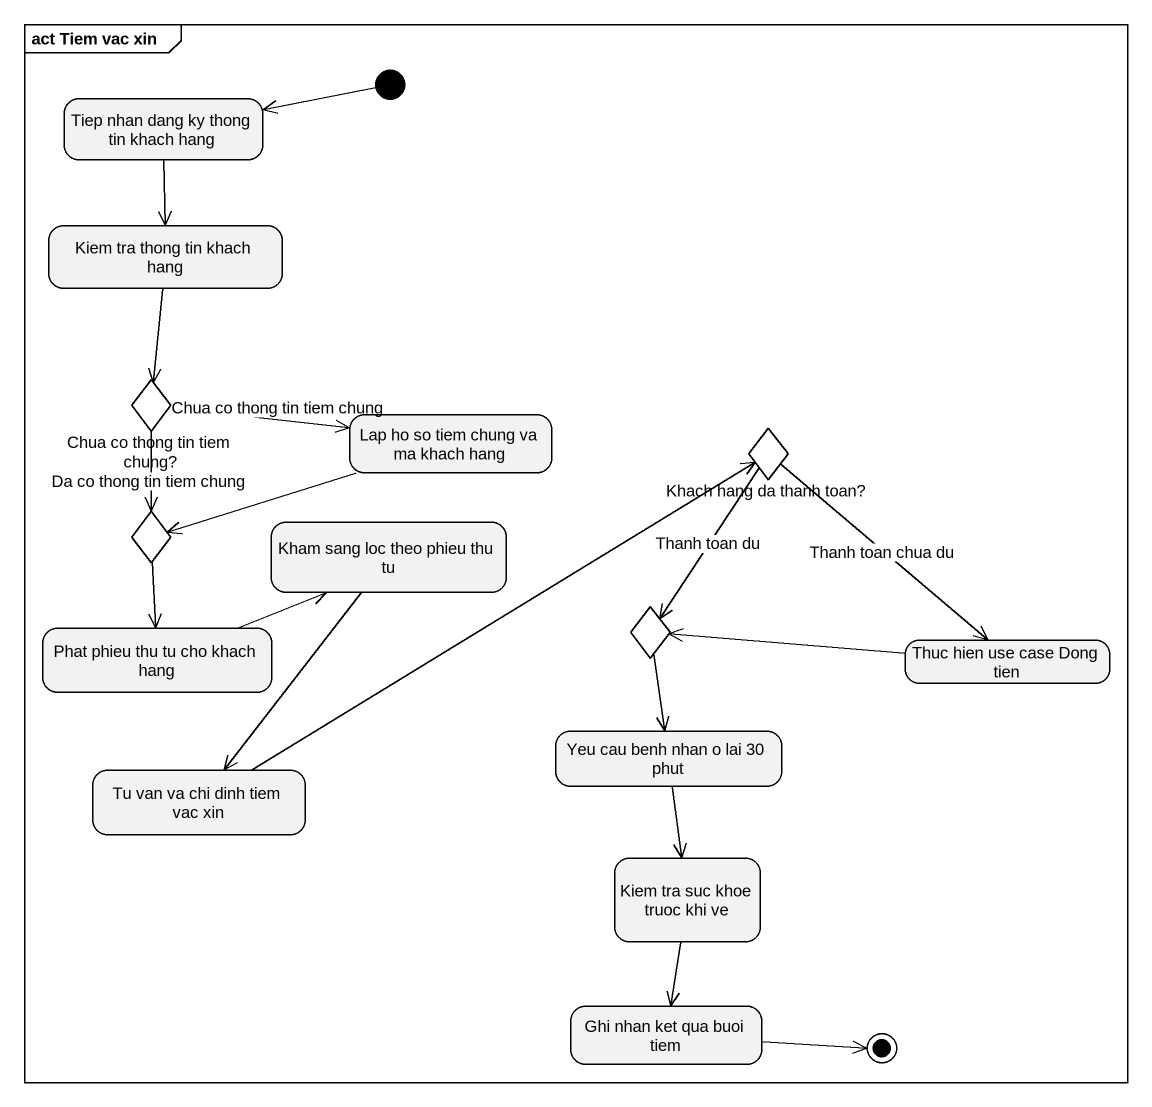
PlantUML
@startuml
mainframe act Tiem vac xin
hide empty description
state "Tiep nhan dang ky thong tin khach hang" as Tiep_nhan_dang_ky_thong_tin
state "Kiem tra thong tin khach hang" as Kiem_tra_thong_tin_khach
state "Chua co thong tin tiem chung?" as Chua_co_thong_tin_tiem_chung <<choice>>
state "Lap ho so tiem chung va ma khach hang" as Lap_ho_so_tiem_chung_va_ma
state "Khach hang da thanh toan?" as Khach_hang_da_thanh_toan <<choice>>
state choice1 <<choice>>
state "Kham sang loc theo phieu thu tu" as Kham_sang_loc_theo_phieu
state "Phat phieu thu tu cho khach hang" as Phat_phieu_thu_tu_cho_khach
state choice2 <<choice>>
state "Thuc hien use case Dong tien" as Thuc_hien_use_case_Dong_tien
state "Yeu cau benh nhan o lai 30 phut" as Yeu_cau_benh_nhan_o_lai_30
state "Tu van va chi dinh tiem vac xin" as Tu_van_va_chi_dinh_tiem_vac
state "Kiem tra suc khoe truoc khi ve" as Kiem_tra_suc_khoe_truoc_khi
state "Ghi nhan ket qua buoi tiem" as Ghi_nhan_ket_qua_buoi_tiem
[*] -left-> Tiep_nhan_dang_ky_thong_tin
Tiep_nhan_dang_ky_thong_tin --> Kiem_tra_thong_tin_khach
Kiem_tra_thong_tin_khach --> Chua_co_thong_tin_tiem_chung
Chua_co_thong_tin_tiem_chung -right-> Lap_ho_so_tiem_chung_va_ma : Chua co thong tin tiem chung
Chua_co_thong_tin_tiem_chung --> choice1 : Da co thong tin tiem chung
Lap_ho_so_tiem_chung_va_ma -left-> choice1
Khach_hang_da_thanh_toan --> choice2 : Thanh toan du
Khach_hang_da_thanh_toan --> Thuc_hien_use_case_Dong_tien : Thanh toan chua du
choice1 --> Phat_phieu_thu_tu_cho_khach
Kham_sang_loc_theo_phieu --> Tu_van_va_chi_dinh_tiem_vac
Phat_phieu_thu_tu_cho_khach -right-> Kham_sang_loc_theo_phieu
choice2 --> Yeu_cau_benh_nhan_o_lai_30
Thuc_hien_use_case_Dong_tien -left-> choice2
Yeu_cau_benh_nhan_o_lai_30 --> Kiem_tra_suc_khoe_truoc_khi
Tu_van_va_chi_dinh_tiem_vac -up-> Khach_hang_da_thanh_toan
Kiem_tra_suc_khoe_truoc_khi --> Ghi_nhan_ket_qua_buoi_tiem
Ghi_nhan_ket_qua_buoi_tiem -right-> [*]
@enduml
